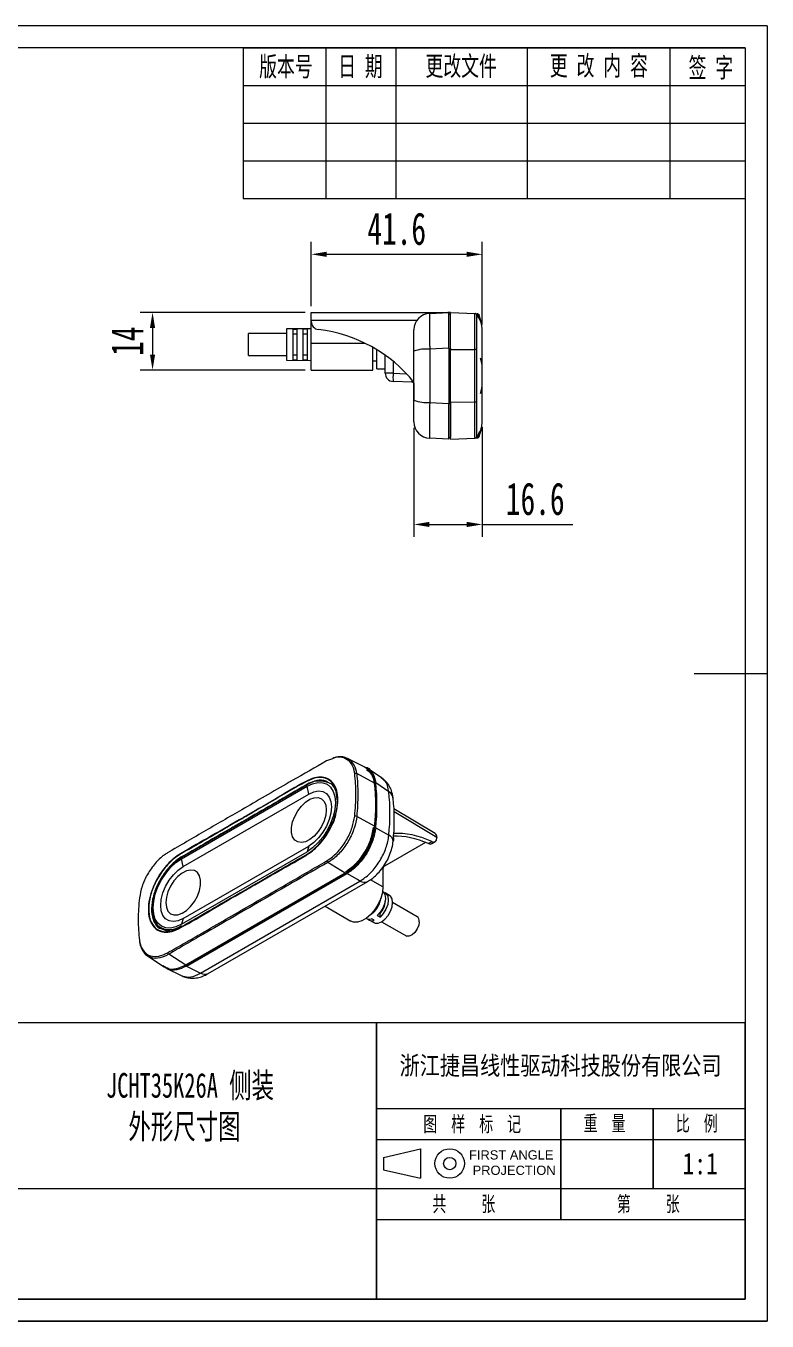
# Model space of a CAD drawing. Header units: millimetres. Extents: x 37 to 3702, y -325 to 1382.
# Drawn here: x 2964.9 to 3145.2, y 83.6 to 398.6 of the extents above; entities that cross this region are included whole.
import ezdxf

# ---------------------------------------------------------------- set-up
doc = ezdxf.new("R2010")
doc.units = ezdxf.units.MM
doc.header["$PDSIZE"] = -1
doc.layers.get('0').update_dxf_attribs({"lineweight": 20})
for name, color, linetype, lineweight in [('1轮廓实线层', 7, 'Continuous', 30), ('2细线层', 4, 'Continuous', 0), ('7标注层', 4, 'Continuous', 15), ('CAXA0', 7, 'Continuous', 70), ('图框', 7, 'Continuous', 25), ('图框层', 7, 'Continuous', 15)]:
    doc.layers.add(name, color=color, linetype=linetype, lineweight=lineweight)
doc.layers.add('5剖面线层', color=2, linetype='Continuous')
doc.styles.add('PC_TEXTSTYLE', font='romans.shx', dxfattribs={"width": 0.8, "bigfont": 'hzfs.shx'})
doc.styles.add('标准', font='', dxfattribs={"width": 0.667})
doc.styles.get('标准').set_extended_font_data('SimSun')
doc.dimstyles.new('标准$0', dxfattribs={"dimscale": 1.5, "dimtxt": 5.25, "dimasz": 2.5, "dimexe": 2, "dimexo": 1, "dimgap": 1.5, "dimtad": 1, "dimdec": 1, "dimdsep": 46, "dimtxsty": '标准', "dimcen": 2.5, "dimadec": 0, "dimazin": 0, "dimtfac": 0.714286, "dimtdec": 1, "dimtmove": 0, "dimatfit": 3, "dimfxl": 0, "dimtolj": 1, "dimtzin": 0, "dimlwd": 15, "dimlwe": 15, "dimarcsym": 0})

# ---------------------------------------------------------------- blocks, each defined once
blk = doc.blocks.new('*D160')
at = {"color": 0, "linetype": 'Continuous', "lineweight": 15, "transparency": 16777216}
for p, q in [((3059.3, 300.81), (3059.3, 274.35)), ((3075.9, 301), (3075.9, 274.35)), ((3063.05, 277.35), (3072.15, 277.35)), ((3075.9, 277.35), (3097.94, 277.35))]:
    blk.add_line(p, q, dxfattribs=at)
at = {"color": 0, "transparency": 16777216}
for points in [[(3063.05, 277.98), (3063.05, 276.73), (3059.3, 277.35)], [(3072.15, 277.98), (3072.15, 276.73), (3075.9, 277.35)]]:
    blk.add_solid(points, dxfattribs=at)
at = {"layer": 'Defpoints', "color": 0, "transparency": 16777216}
for p in [(3075.9, 302.5), (3059.3, 302.31), (3075.9, 277.35)]:
    blk.add_point(p, dxfattribs=at)
at = {"color": 0, "lineweight": 20, "transparency": 16777216, "insert": (3088.79, 283.54), "char_height": 7.875, "attachment_point": 5, "style": '标准'}
blk.add_mtext('\\A1;16.6', dxfattribs=at)
blk = doc.blocks.new('*D161')
at = {"color": 0, "linetype": 'Continuous', "lineweight": 15, "transparency": 16777216}
for p, q in [((3034.3, 330.41), (3034.3, 346.04)), ((3075.9, 326), (3075.9, 346.04)), ((3038.05, 343.04), (3072.15, 343.04))]:
    blk.add_line(p, q, dxfattribs=at)
at = {"color": 0, "transparency": 16777216}
for points in [[(3038.05, 343.67), (3038.05, 342.42), (3034.3, 343.04)], [(3072.15, 343.67), (3072.15, 342.42), (3075.9, 343.04)]]:
    blk.add_solid(points, dxfattribs=at)
at = {"layer": 'Defpoints', "color": 0, "transparency": 16777216}
for p in [(3075.9, 343.04), (3034.3, 328.91), (3075.9, 324.5)]:
    blk.add_point(p, dxfattribs=at)
at = {"color": 0, "lineweight": 20, "transparency": 16777216, "insert": (3055.1, 349.23), "char_height": 7.875, "attachment_point": 5, "style": '标准'}
blk.add_mtext('\\A1;41.6', dxfattribs=at)
blk = doc.blocks.new('*D162')
at = {"color": 0, "linetype": 'Continuous', "lineweight": 15, "transparency": 16777216}
for p, q in [((3032.8, 328.91), (2992.71, 328.91)), ((2995.71, 325.16), (2995.71, 318.66)), ((3032.8, 314.91), (2992.71, 314.91))]:
    blk.add_line(p, q, dxfattribs=at)
at = {"color": 0, "transparency": 16777216}
for points in [[(2995.08, 325.16), (2996.33, 325.16), (2995.71, 328.91)], [(2995.08, 318.66), (2996.33, 318.66), (2995.71, 314.91)]]:
    blk.add_solid(points, dxfattribs=at)
at = {"layer": 'Defpoints', "color": 0, "transparency": 16777216}
for p in [(3034.3, 328.91), (2995.71, 314.91), (3034.3, 314.91)]:
    blk.add_point(p, dxfattribs=at)
at = {"color": 0, "lineweight": 20, "transparency": 16777216, "insert": (2989.52, 321.91), "char_height": 7.875, "attachment_point": 5, "rotation": 90, "style": '标准'}
blk.add_mtext('\\A1;14', dxfattribs=at)

msp = doc.modelspace()

# ---------------------------------------------------------------- linework, layer by layer
at = {"color": 7, "lineweight": 20, "ltscale": 7}
msp.add_line((3139.89, 393.29), (3139.89, 356.64), dxfattribs=at)
at = {"color": 7, "lineweight": 20}
for p, q in [((3034.3, 328.91), (3067.8, 328.91)), ((3034.3, 326.91), (3034.3, 328.91)), ((3063.12, 328.69), (3067.8, 328.89)), ((3068.2, 328.89), (3067.56, 328.88)), ((3067.8, 328.51), (3068.2, 328.51)), ((3068.2, 328.89), (3074.14, 328.63)), ((3074.3, 328.62), (3074.67, 328.6)), ((3074.54, 328.41), (3074.54, 328.39)), ((3075.12, 328.29), (3075.12, 328.27)), ((3034.3, 324.96), (3028.3, 324.91)), ((3028.3, 324.91), (3028.3, 321.1)), ((3029.8, 324.79), (3029.8, 317.41)), ((3030.8, 324.8), (3030.8, 317.4)), ((3032.3, 324.81), (3032.3, 317.39)), ((3033.3, 324.82), (3033.3, 317.38)), ((3059.97, 326.91), (3034.3, 326.91)), ((3034.3, 326.73), (3034.3, 326.91)), ((3034.3, 321.41), (3034.3, 326.73)), ((3075.9, 302.5), (3075.9, 324.5)), ((3028.3, 323.8), (3019.08, 323.8)), ((3019.08, 318.4), (3019.08, 323.8)), ((3030.8, 323.66), (3029.8, 323.66)), ((3033.3, 323.66), (3032.3, 323.66)), ((3034.3, 314.91), (3034.3, 321.41)), ((3034.3, 321.41), (3047.43, 321.41)), ((3019.08, 318.4), (3028.3, 318.4)), ((3028.3, 321.1), (3028.3, 317.29)), ((3030.8, 318.54), (3029.8, 318.54)), ((3033.3, 318.54), (3032.3, 318.54)), ((3049.3, 314.91), (3049.3, 320.42)), ((3050.3, 315.2), (3050.3, 319.83)), ((3052.3, 314.13), (3052.3, 318.51)), ((3059.3, 307.55), (3059.3, 319.45)), ((3067.8, 320.2), (3063.12, 319.96)), ((3063.12, 319.96), (3063.12, 307.04)), ((3067.8, 320.2), (3067.8, 306.8)), ((3067.8, 320.17), (3068.2, 320.17)), ((3068.2, 320.17), (3068.2, 319.9)), ((3068.2, 307.09), (3068.2, 319.9)), ((3068.2, 319.9), (3074.12, 319.87)), ((3028.3, 317.29), (3034.3, 317.24)), ((3049.3, 317.11), (3050.3, 317.1)), ((3050.3, 315.2), (3052.3, 315.2)), ((3054.23, 317.03), (3054.23, 314.13)), ((3034.3, 314.91), (3049.3, 314.91)), ((3054.23, 314.13), (3052.3, 314.13)), ((3058.82, 311.93), (3054.21, 312.13)), ((3054.23, 314.13), (3057.49, 313.99)), ((3063.12, 307.04), (3067.8, 306.8)), ((3067.8, 306.83), (3068.2, 306.83)), ((3068.2, 307.09), (3074.12, 307.13)), ((3068.2, 307.09), (3068.2, 306.83)), ((3067.8, 298.11), (3063.12, 298.31)), ((3067.8, 298.49), (3068.2, 298.49)), ((3068.2, 298.11), (3074.14, 298.37)), ((3074.3, 298.38), (3074.67, 298.4)), ((3075.12, 298.73), (3075.12, 298.71)), ((3039.46, 220.37), (3038.05, 219.84)), ((3047.5, 218.25), (3043.14, 220.46)), ((3051.37, 215.77), (3048.16, 217.94)), ((3049.73, 214.47), (3045.36, 216.76)), ((3053.17, 212.36), (3049.99, 214.54)), ((3033.3, 214.01), (3002.75, 196.37)), ((3002.75, 196.05), (3033.3, 213.68)), ((3033.36, 214.14), (3002.81, 196.51)), ((3003.17, 194.17), (3033.72, 211.8)), ((3033.72, 211.8), (3033.3, 213.68)), ((3033.38, 214.15), (3033.36, 214.14)), ((3064.47, 202.17), (3054.42, 208.18)), ((3049.73, 204.01), (3045.36, 206.35)), ((3064.88, 201.26), (3054.44, 207.5)), ((3049.72, 203.46), (3049.43, 203.62)), ((3049.99, 203.59), (3053.17, 201.81)), ((3003.17, 181.51), (3033.72, 199.15)), ((3033.72, 199.15), (3033.3, 197.76)), ((3062.12, 200.03), (3052.11, 194.25)), ((3062.81, 199.75), (3063.65, 200.23)), ((3063.66, 199.74), (3064.47, 200.21)), ((3064.88, 201.26), (3064.88, 201.12)), ((3002.75, 180.12), (3033.3, 197.76)), ((3003.17, 194.17), (3002.75, 196.05)), ((3042.53, 192.52), (3003.84, 170.19)), ((3003.94, 170.23), (3042.99, 192.77)), ((3003.95, 169.93), (3042.98, 192.46)), ((3042.53, 192.52), (3038.33, 195.16)), ((3042.99, 192.77), (3042.71, 192.94)), ((3051.75, 193.63), (3051.56, 193.74)), ((3051.75, 193.63), (3051.75, 189.19)), ((3007.39, 168.26), (3046.16, 190.64)), ((3009.26, 168.13), (3048.04, 190.51)), ((3051.75, 189.19), (3048.7, 190.96)), ((3053.31, 187.13), (3052.26, 187.75)), ((3037.66, 184.52), (3043.91, 180.91)), ((3049.11, 182.94), (3049.28, 182.85)), ((3049.28, 182.85), (3049.28, 183.06)), ((3050.91, 182.85), (3051.05, 182.77)), ((3051.05, 181.85), (3051.05, 182.77)), ((3060.06, 181.96), (3054.09, 185.4)), ((3003.17, 181.51), (3002.75, 180.12)), ((3047.68, 181.57), (3047.73, 181.54)), ((3048.44, 181.14), (3049.51, 180.54)), ((3051.39, 180.73), (3057.52, 177.22)), ((2992.53, 176.1), (2992.57, 175.86)), ((2994.46, 172.44), (2998.56, 169.78)), ((2995.04, 172.23), (2994.59, 172.53)), ((3003.84, 170.19), (2999.64, 172.83)), ((3003.94, 170.23), (3003.93, 170.24)), ((2999.19, 169.33), (3002.67, 167.64)), ((3051.91, 123.43), (3060.88, 125.53)), ((3051.91, 123.43), (3051.91, 120.44)), ((3060.88, 125.53), (3060.88, 118.35)), ((3051.91, 120.44), (3060.88, 118.35))]:
    msp.add_line(p, q, dxfattribs=at)
at = {"color": 7, "lineweight": 20, "flags": 128}
for points in [[(3074.17, 328.62), (3074.17, 328.62)], [(3074.66, 328.45), (3074.67, 328.6), (3074.67, 328.6), (3074.67, 328.6)], [(3030.8, 324.8), (3030.55, 324.79), (3029.8, 324.79)], [(3033.3, 324.82), (3033.05, 324.82), (3032.3, 324.81)], [(3075.9, 324.5), (3075.9, 324.5)], [(3029.8, 317.41), (3030.55, 317.41), (3030.8, 317.4)], [(3032.3, 317.39), (3033.05, 317.38), (3033.3, 317.38)], [(3075.9, 315.96), (3075.79, 316.56), (3075.5, 317.78)], [(3075.5, 309.21), (3075.79, 310.44), (3075.92, 311.14)], [(3075.9, 302.5), (3075.9, 302.5)], [(3075.13, 298.7), (3075.13, 298.7)], [(3033.3, 213.68), (3034.64, 214.3), (3035.94, 214.6), (3037.13, 214.55), (3038.17, 214.16), (3039.03, 213.45), (3039.67, 212.44), (3040.06, 211.18), (3040.19, 209.7), (3040.06, 208.07), (3039.67, 206.35), (3039.03, 204.6), (3038.17, 202.9), (3037.13, 201.31), (3035.94, 199.89), (3034.64, 198.69), (3033.3, 197.76)], [(3033.72, 211.8), (3034.94, 212.35), (3036.1, 212.55), (3037.14, 212.39), (3038.01, 211.89), (3038.66, 211.07), (3039.06, 209.97), (3039.2, 208.64), (3039.06, 207.15), (3038.66, 205.58), (3038.01, 204), (3037.14, 202.5), (3036.1, 201.14), (3034.94, 200.01), (3033.72, 199.15)], [(3037.96, 207.92), (3037.83, 206.63), (3037.44, 205.26), (3036.81, 203.91), (3035.99, 202.65), (3035.03, 201.57), (3033.99, 200.74), (3032.93, 200.2), (3031.91, 200), (3031.02, 200.14), (3030.29, 200.61), (3029.78, 201.39), (3029.51, 202.43), (3029.51, 203.66), (3029.78, 205), (3030.29, 206.37), (3031.02, 207.69), (3031.91, 208.86), (3032.93, 209.83), (3033.99, 210.52), (3035.03, 210.89), (3035.99, 210.92), (3036.81, 210.61), (3037.44, 209.98), (3037.83, 209.06), (3037.96, 207.92)], [(3002.75, 196.37), (3001.35, 195.4), (3000, 194.16), (2998.76, 192.67), (2997.68, 191.01), (2996.78, 189.24), (2996.12, 187.43), (2995.71, 185.64), (2995.57, 183.94), (2995.71, 182.4), (2996.12, 181.08), (2996.78, 180.03), (2997.08, 179.73)], [(3002.75, 180.12), (3001.41, 179.5), (3000.11, 179.21), (2998.92, 179.25), (2997.88, 179.64), (2997.02, 180.35), (2996.38, 181.36), (2995.99, 182.63), (2995.86, 184.1), (2995.99, 185.73), (2996.38, 187.45), (2997.02, 189.2), (2997.88, 190.9), (2998.92, 192.49), (3000.11, 193.92), (3001.41, 195.12), (3002.75, 196.05)], [(3003.17, 181.51), (3001.95, 180.97), (3000.8, 180.77), (2999.76, 180.92), (2998.89, 181.42), (2998.24, 182.24), (2997.83, 183.35), (2997.69, 184.68), (2997.83, 186.16), (2998.24, 187.73), (2998.89, 189.31), (2999.76, 190.81), (3000.8, 192.17), (3001.95, 193.3), (3003.17, 194.17)], [(2998.93, 185.39), (2999.07, 184.25), (2999.46, 183.33), (3000.08, 182.7), (3000.9, 182.39), (3001.86, 182.42), (3002.91, 182.8), (3003.97, 183.49), (3004.98, 184.45), (3005.88, 185.63), (3006.61, 186.94), (3007.12, 188.31), (3007.38, 189.66), (3007.38, 190.88), (3007.12, 191.92), (3006.61, 192.7), (3005.88, 193.18), (3004.98, 193.31), (3003.97, 193.11), (3002.91, 192.57), (3001.86, 191.74), (3000.9, 190.66), (3000.08, 189.41), (2999.46, 188.05), (2999.07, 186.69), (2998.93, 185.39)], [(3046.16, 190.64), (3045.55, 190.99), (3042.98, 192.46)], [(3051.75, 189.19), (3051.62, 187.85), (3051.23, 186.42), (3050.6, 185.01), (3049.77, 183.68), (3048.79, 182.52), (3047.71, 181.59), (3046.6, 180.95), (3045.53, 180.64), (3044.55, 180.67), (3043.91, 180.91)], [(3049.51, 180.54), (3049.82, 180.41), (3050.57, 180.4), (3051.4, 180.73), (3052.23, 181.36), (3052.98, 182.24), (3053.58, 183.27), (3053.96, 184.36), (3054.09, 185.39), (3053.96, 186.28), (3053.58, 186.93), (3053.31, 187.13)], [(3051.66, 188.1), (3051.78, 188), (3052.2, 187.34), (3052.34, 186.42), (3052.2, 185.34), (3051.78, 184.2), (3051.14, 183.13), (3050.34, 182.25)], [(3051.88, 187.91), (3052.48, 187.59), (3052.9, 186.93), (3053.04, 186.01), (3052.9, 184.93), (3052.48, 183.8), (3051.84, 182.73), (3051.05, 181.85)], [(3047.73, 181.54), (3048.12, 181.39), (3048.92, 181.43)], [(3049.63, 181.03), (3049.1, 181.33), (3048.92, 181.43)], [(3050.34, 182.25), (3050.51, 182.15), (3051.05, 181.85)], [(3060.58, 180.75), (3060.45, 179.88), (3060.08, 178.98), (3059.52, 178.16), (3058.85, 177.55), (3058.15, 177.23), (3057.52, 177.22), (3057.32, 177.31)], [(3003.95, 169.93), (3006.73, 168.58), (3007.39, 168.26)]]:
    msp.add_lwpolyline(points, dxfattribs=at)
at = {"color": 7, "lineweight": 20}
for radius in [3.59, 1.5]:
    msp.add_circle((3067.99, 121.94), radius, dxfattribs=at)
for centre, radius, start, end in [((3063.3, 324.69), 4, 92.5, 180), ((3074.12, 328.13), 0.5, 31.9964, 87.4989), ((3074.15, 328.13), 0.5, 36.5532, 77.3871), ((3074.64, 328.1), 0.5, 19.3087, 87.4989), ((3036.3, 326.73), 2, 180, 263.3554), ((3032.02, 289.98), 35, 38.7883, 83.3554), ((3062.21, 312.11), 7.9, 83.3736, 111.6466), ((3074.17, 317.67), 2.2, 80.5474, 91.5363), ((3054.3, 314.13), 2, 180, 267.5), ((3068.56, 313), 14.37, 175.5138, 183.4861), ((3058.8, 311.43), 0.5, 0, 87.5), ((3062.21, 314.89), 7.9, 248.3534, 276.6264), ((3074.17, 309.33), 2.2, 268.4639, 279.4528), ((3063.3, 302.31), 4, 180, 267.5), ((3074.12, 298.87), 0.5, 272.5011, 328.0037), ((3074.15, 298.87), 0.5, 282.6129, 323.4256), ((3074.64, 298.9), 0.5, 272.5011, 340.6913), ((3040.72, 216.49), 4.65, 3.3244, 56.7725), ((3036.29, 209.79), 5.17, 68.0541, 125.4088), ((3045.07, 216.14), 0.686, 64.5539, 106.0996), ((3001.7, 209.24), 48.31, 353.7849, 6.2151), ((3001.96, 209.07), 48.34, 353.4967, 6.5033), ((3033.44, 214.02), 0.148, 125.0133, 186.2988), ((2999.46, 209.03), 50.57, 353.6729, 2.793), ((3005.31, 207.09), 48.15, 353.7132, 6.2868), ((3052.16, 210.54), 2.08, 9.0018, 61.0529), ((3044.96, 205.52), 0.92, 64.2712, 95.3492), ((3052.46, 200.2), 1.76, 1.8526, 66.3344), ((3002.9, 196.39), 0.148, 125.0133, 186.2988), ((3038.78, 195.8), 0.782, 201.0734, 234.856), ((3047.21, 192.26), 1.93, 236.9271, 295.4538), ((3045.13, 187.45), 6.2, 312.0441, 351.0301), ((3048.24, 185.68), 4.04, 314.015, 0.7526), ((2999.87, 183.59), 4.76, 234.2166, 307.194), ((3049.15, 182.38), 1.43, 223.5031, 289.6828), ((3059.32, 180.92), 1.27, 352.0769, 56.6109), ((2992.73, 176.12), 0.222, 154.3664, 186.932), ((3000.06, 173.47), 0.768, 202.0348, 236.5998), ((3008.44, 169.88), 1.93, 236.9537, 295.1251)]:
    msp.add_arc(centre, radius, start, end, dxfattribs=at)
for centre, major_axis, ratio, start_param, end_param in [((3058.8, 313.93), (-0.02, 2), 0.008691, 3.141118, 3.903617), ((3065.72, 169.74), (-17.96, 30.04), 0.587369, 5.604802, 5.95936), ((3066.46, 170.16), (-17.05, 30.57), 0.567218, 5.622266, 6.027837), ((3063.46, 200.45), (1, 1.73), 0.577382, 5.497858, 6.274457), ((3051.82, 200.82), (2.6, 0.04), 0.567125, 5.930393, 6.558606), ((3062.64, 201.46), (-1.03, 1.72), 0.587369, 2.46321, 3.132556), ((3063.49, 201.95), (-0.97, 1.75), 0.567218, 2.480674, 3.935499), ((3052.11, 193.84), (0.25, 0.433), 0.577382, 0.785165, 2.355961)]:
    msp.add_ellipse(centre, major_axis=major_axis, ratio=ratio, start_param=start_param, end_param=end_param, dxfattribs=at)
for points, knots in [([(3063.12, 328.69), (3063.12, 328.68), (3063.11, 328.67), (3063.1, 328.57), (3063.09, 328.38), (3063.08, 328.16), (3063.08, 327.85), (3063.07, 327.49), (3063.07, 327.01), (3063.07, 326.55), (3063.07, 326.01), (3063.07, 325.41), (3063.07, 324.7), (3063.07, 324.06), (3063.08, 323.34), (3063.09, 322.51), (3063.1, 321.65), (3063.11, 320.79), (3063.12, 320.27), (3063.12, 319.96)], [0, 0, 0, 0, 0.04304, 0.115403, 0.174223, 0.233629, 0.276681, 0.349065, 0.407902, 0.467327, 0.510346, 0.582672, 0.641462, 0.700839, 0.743841, 0.816141, 0.889695, 0.934252, 1, 1, 1, 1]), ([(3067.8, 320.2), (3067.8, 321.3), (3067.8, 323.5), (3067.8, 326.25), (3067.8, 328.16), (3067.8, 328.84), (3067.8, 328.88), (3067.8, 328.89)], [0, 0, 0, 0, 0.234298, 0.468605, 0.702719, 0.936792, 1, 1, 1, 1]), ([(3068.2, 319.9), (3068.2, 321.04), (3068.2, 323.3), (3068.2, 326.13), (3068.2, 328.11), (3068.2, 328.83), (3068.2, 328.88), (3068.2, 328.89)], [0, 0, 0, 0, 0.233384, 0.46678, 0.699911, 0.933078, 1, 1, 1, 1]), ([(3074.12, 319.87), (3074.12, 319.87), (3074.11, 320.91), (3074.09, 323.03), (3074.09, 325.78), (3074.1, 327.78), (3074.12, 328.54), (3074.13, 328.63), (3074.14, 328.63), (3074.14, 328.63)], [0, 0, 0, 0, 0.000004, 0.218071, 0.451333, 0.684269, 0.917217, 0.999996, 1, 1, 1, 1]), ([(3075.9, 324.5), (3075.83, 325.22), (3075.71, 326.67), (3074.91, 327.88), (3074.51, 328.48)], [0, 0, 0, 0, 0.50028, 1, 1, 1, 1]), ([(3074.54, 328.39), (3074.54, 328.37), (3074.54, 328.29), (3074.53, 327.51), (3074.53, 325.57), (3074.53, 322.91), (3074.53, 320.84), (3074.54, 319.84)], [0, 0, 0, 0, 0.083038, 0.316192, 0.548943, 0.781924, 1, 1, 1, 1]), ([(3074.69, 328.6), (3074.69, 328.6), (3074.69, 328.6), (3074.68, 328.6), (3074.7, 328.6), (3074.68, 328.6), (3074.68, 328.6)], [0, 0, 0, 0, 0.2594923, 0.6108053, 0.9621182, 1, 1, 1, 1]), ([(3075.9, 324.5), (3075.86, 325.17), (3075.79, 326.53), (3075.32, 327.77), (3075.08, 328.4)], [0, 0, 0, 0, 0.496918, 1, 1, 1, 1]), ([(3075.12, 328.27), (3075.11, 328.23), (3075.1, 328.18), (3075.1, 327.61), (3075.1, 327.41)], [0, 0, 0, 0, 0.6391281, 1, 1, 1, 1]), ([(3075.13, 328.3), (3075.13, 328.3), (3075.13, 328.3), (3075.12, 328.29), (3075.12, 328.29)], [0, 0, 0, 0, 0.659285, 1, 1, 1, 1]), ([(3059.3, 319.45), (3059.3, 319.64), (3059.3, 320.49), (3059.3, 321.94), (3059.3, 323.46), (3059.3, 324.49), (3059.3, 324.62), (3059.3, 324.69)], [0, 0, 0, 0, 0.066036, 0.2994, 0.532808, 0.766408, 1, 1, 1, 1]), ([(3074.12, 307.13), (3074.12, 308.18), (3074.13, 310.28), (3074.14, 313.46), (3074.13, 316.67), (3074.12, 318.8), (3074.12, 319.87)], [0, 0, 0, 0, 0.247563, 0.49608, 0.74754, 1, 1, 1, 1]), ([(3074.54, 319.84), (3074.54, 318.8), (3074.54, 316.71), (3074.54, 313.54), (3074.54, 310.35), (3074.54, 308.22), (3074.54, 307.16)], [0, 0, 0, 0, 0.2471265, 0.495403, 0.7471258, 1, 1, 1, 1]), ([(3059.25, 311.68), (3059.25, 311.53), (3059.25, 311.05), (3059.25, 310.25), (3059.25, 309.03), (3059.25, 308.21), (3059.25, 307.68)], [0, 0, 0, 0, 0.103216, 0.346441, 0.581122, 1, 1, 1, 1]), ([(3059.3, 302.31), (3059.3, 302.31), (3059.3, 302.34), (3059.3, 302.76), (3059.3, 303.91), (3059.3, 305.57), (3059.3, 306.89), (3059.3, 307.55)], [0, 0, 0, 0, 0.066036, 0.2994, 0.532808, 0.766408, 1, 1, 1, 1]), ([(3063.12, 307.04), (3063.11, 305.94), (3063.08, 303.74), (3063.06, 300.99), (3063.07, 299.06), (3063.1, 298.37), (3063.12, 298.32), (3063.12, 298.31)], [0, 0, 0, 0, 0.23356, 0.467187, 0.700629, 0.933981, 1, 1, 1, 1]), ([(3067.8, 298.11), (3067.8, 298.22), (3067.8, 298.44), (3067.8, 300.16), (3067.8, 302.7), (3067.8, 305.1), (3067.8, 306.5), (3067.8, 306.8)], [0, 0, 0, 0, 0.2342978, 0.4686045, 0.7027194, 0.9367921, 1, 1, 1, 1]), ([(3068.2, 298.11), (3068.2, 298.23), (3068.2, 298.45), (3068.2, 300.22), (3068.2, 302.83), (3068.2, 305.31), (3068.2, 306.77), (3068.2, 307.09)], [0, 0, 0, 0, 0.233402, 0.466818, 0.699948, 0.933041, 1, 1, 1, 1]), ([(3068.2, 306.83), (3068.2, 305.7), (3068.2, 303.45), (3068.2, 300.73), (3068.2, 298.85), (3068.2, 298.61), (3068.2, 298.49)], [0, 0, 0, 0, 0.249986, 0.499908, 0.749792, 1, 1, 1, 1]), ([(3074.14, 298.37), (3074.14, 298.37), (3074.12, 298.37), (3074.1, 298.72), (3074.09, 300.27), (3074.09, 302.77), (3074.1, 305.24), (3074.11, 306.73), (3074.12, 307.13), (3074.12, 307.13)], [0, 0, 0, 0, 0.000004, 0.218076, 0.451186, 0.684088, 0.917001, 0.999996, 1, 1, 1, 1]), ([(3074.54, 307.16), (3074.53, 306.77), (3074.53, 305.32), (3074.53, 302.94), (3074.53, 300.52), (3074.53, 298.94), (3074.54, 298.72), (3074.54, 298.61)], [0, 0, 0, 0, 0.0830441, 0.315793, 0.548421, 0.7814534, 1, 1, 1, 1]), ([(3074.51, 298.52), (3074.91, 299.12), (3075.7, 300.32), (3075.83, 301.78), (3075.9, 302.5)], [0, 0, 0, 0, 0.503033, 1, 1, 1, 1]), ([(3075.08, 298.6), (3075.32, 299.23), (3075.79, 300.49), (3075.86, 301.83), (3075.9, 302.5)], [0, 0, 0, 0, 0.499865, 1, 1, 1, 1]), ([(3075.1, 299.59), (3075.1, 299.33), (3075.1, 298.81), (3075.11, 298.76), (3075.12, 298.73)], [0, 0, 0, 0, 0.5129485, 1, 1, 1, 1]), ([(3074.16, 298.37), (3074.17, 298.37), (3074.18, 298.37), (3074.17, 298.37), (3074.16, 298.37), (3074.18, 298.37), (3074.15, 298.37), (3074.14, 298.37)], [0, 0, 0, 0, 0.06427, 0.292576, 0.749178, 0.874588, 1, 1, 1, 1]), ([(3074.54, 298.61), (3074.54, 298.59), (3074.55, 298.56), (3074.54, 298.57), (3074.55, 298.57), (3074.55, 298.55), (3074.54, 298.58), (3074.54, 298.58)], [0, 0, 0, 0, 0.12545, 0.2509144, 0.6018473, 0.8829604, 1, 1, 1, 1]), ([(3074.67, 298.4), (3074.67, 298.4), (3074.66, 298.4), (3074.65, 298.37), (3074.65, 298.62), (3074.65, 298.65)], [0, 0, 0, 0, 0.000029, 0.894581, 1, 1, 1, 1]), ([(3074.69, 298.4), (3074.69, 298.4), (3074.69, 298.4), (3074.69, 298.4), (3074.68, 298.4), (3074.69, 298.4), (3074.67, 298.4), (3074.67, 298.4)], [0, 0, 0, 0, 0.228068, 0.536837, 0.845607, 0.922803, 1, 1, 1, 1]), ([(3074.69, 298.4), (3074.69, 298.4), (3074.7, 298.4), (3074.67, 298.4), (3074.67, 298.4)], [0, 0, 0, 0, 0.584937, 1, 1, 1, 1]), ([(3075.12, 298.71), (3075.13, 298.7), (3075.13, 298.69), (3075.12, 298.71), (3075.12, 298.71), (3075.13, 298.7)], [0, 0, 0, 0, 0.046341, 0.296163, 1, 1, 1, 1]), ([(3044.88, 216.8), (3044.83, 217.08), (3044.65, 218.16), (3043.89, 219.68), (3042.3, 220.69), (3040.71, 220.89), (3039.7, 220.47), (3039.46, 220.37)], [0, 0, 0, 0, 0.097066, 0.369113, 0.64102, 0.913399, 1, 1, 1, 1]), ([(3043.26, 220.36), (3043.03, 220.48), (3042.49, 220.77), (3041.47, 220.88), (3040.46, 220.82), (3039.82, 220.59), (3039.58, 220.51)], [0, 0, 0, 0, 0.218412, 0.521778, 0.828959, 1, 1, 1, 1]), ([(3038.05, 219.84), (3035.26, 218.25), (3028.59, 214.43), (3018.81, 208.77), (3008.69, 202.94), (3002.47, 199.32), (2999.35, 197.5)], [0, 0, 0, 0, 0.215547, 0.517017, 0.758508, 1, 1, 1, 1]), ([(3047.28, 218.36), (3047.32, 218.36), (3048.05, 218.32), (3049.05, 217.29), (3049.8, 215.82), (3049.95, 214.77), (3049.99, 214.54)], [0, 0, 0, 0, 0.024662, 0.454363, 0.883987, 1, 1, 1, 1]), ([(3047.49, 218.24), (3047.64, 218.16), (3047.94, 218), (3048.33, 217.67), (3048.65, 217.32), (3048.96, 216.89), (3049.25, 216.35), (3049.47, 215.74), (3049.63, 215.12), (3049.69, 214.72), (3049.73, 214.47)], [0, 0, 0, 0, 0.118854, 0.24907, 0.372902, 0.455409, 0.614224, 0.775353, 0.86053, 1, 1, 1, 1]), ([(3049.72, 214.36), (3049.54, 215.19), (3049.22, 216.7), (3048.2, 217.38), (3047.74, 217.68)], [0, 0, 0, 0, 0.549798, 1, 1, 1, 1]), ([(3017.76, 206.06), (3020.32, 207.51), (3025.38, 210.39), (3031.15, 213.99), (3035.08, 215.87), (3036.99, 216.01), (3038.58, 215.51), (3039.81, 214.37), (3040.61, 212.65), (3040.89, 210.43), (3040.61, 207.88), (3039.81, 205.24), (3038.68, 202.9), (3037.4, 200.92), (3036.07, 199.32), (3034.57, 197.9), (3030.99, 195.58), (3025.37, 192.55), (3017.74, 188.05), (3010.11, 183.76), (3004.33, 180.14), (3000.41, 178.26), (2998.5, 178.12), (2996.9, 178.62), (2995.67, 179.76), (2994.87, 181.48), (2994.6, 183.7), (2994.87, 186.25), (2995.67, 188.89), (2996.8, 191.23), (2998.08, 193.21), (2999.42, 194.81), (3000.91, 196.23), (3004.5, 198.55), (3010.11, 201.58), (3015.19, 204.58), (3017.76, 206.05), (3017.76, 206.06)], [0, 0, 0, 0, 0.069696, 0.138339, 0.157946, 0.176338, 0.194408, 0.212473, 0.230898, 0.249766, 0.268634, 0.287059, 0.305124, 0.318688, 0.332377, 0.346246, 0.361265, 0.430008, 0.499802, 0.569596, 0.638339, 0.657946, 0.676338, 0.694408, 0.712473, 0.730898, 0.749766, 0.768634, 0.787059, 0.805124, 0.818688, 0.832377, 0.846246, 0.861265, 0.930008, 0.999802, 1, 1, 1, 1]), ([(3017.74, 205.96), (3017.98, 206.09), (3019.15, 206.77), (3024.11, 209.62), (3029.54, 212.93), (3034.96, 215.79), (3037.28, 215.94), (3039.22, 215.02), (3040.46, 213.05), (3040.86, 210.27), (3040.38, 207), (3039.07, 203.6), (3037.07, 200.47), (3034.85, 198.15), (3032.73, 196.8), (3027.18, 193.67), (3017.93, 188.21), (3008.69, 183.06), (3003.15, 179.7), (3001.03, 178.55), (2998.76, 178.12), (2996.68, 178.78), (2995.25, 180.51), (2994.64, 183.12), (2994.9, 186.3), (2996.02, 189.7), (2997.87, 192.93), (3000.06, 195.46), (3002.29, 197.11), (3007.02, 199.67), (3012.18, 202.76), (3016.64, 205.32), (3017.74, 205.96)], [0, 0, 0, 0, 0.006471, 0.032356, 0.135897, 0.156415, 0.180068, 0.203754, 0.227398, 0.251084, 0.274715, 0.298401, 0.322062, 0.345725, 0.362702, 0.379924, 0.498213, 0.616502, 0.633592, 0.650613, 0.674279, 0.69794, 0.721607, 0.745271, 0.768929, 0.7926, 0.816268, 0.839936, 0.858422, 0.877533, 0.969737, 1, 1, 1, 1]), ([(3038.56, 214.52), (3038.18, 214.76), (3037.22, 215.35), (3035.35, 215.12), (3033.41, 214.24), (3031.71, 213.2), (3030.03, 212.24), (3027.74, 210.92), (3023.77, 208.63), (3020.34, 206.65), (3018.09, 205.35)], [0, 0, 0, 0, 0.077893, 0.194647, 0.27401, 0.355119, 0.436231, 0.512808, 0.679567, 1, 1, 1, 1]), ([(3040.68, 209.97), (3040.61, 210.81), (3040.46, 212.55), (3039.61, 214.1), (3038.77, 214.44), (3038.56, 214.52)], [0, 0, 0, 0, 0.411339, 0.852522, 1, 1, 1, 1]), ([(3044.88, 206.44), (3044.96, 207.34), (3045.13, 209.14), (3045.19, 211.77), (3045.13, 214.34), (3044.96, 215.98), (3044.88, 216.8)], [0, 0, 0, 0, 0.247126, 0.495403, 0.747126, 1, 1, 1, 1]), ([(3045.36, 216.76), (3045.44, 215.95), (3045.59, 214.33), (3045.65, 211.77), (3045.59, 209.11), (3045.44, 207.27), (3045.36, 206.35)], [0, 0, 0, 0, 0.247563, 0.49608, 0.74754, 1, 1, 1, 1]), ([(3053.17, 212.36), (3053.01, 213.17), (3052.73, 214.65), (3051.78, 215.39), (3051.34, 215.73)], [0, 0, 0, 0, 0.544008, 1, 1, 1, 1]), ([(3054.19, 210.86), (3054.15, 211.2), (3054.05, 212.01), (3053.62, 213.19), (3052.93, 214.37), (3052.17, 215.24), (3051.58, 215.62), (3051.37, 215.76)], [0, 0, 0, 0, 0.171796, 0.413128, 0.643512, 0.868982, 1, 1, 1, 1]), ([(3054.22, 200.27), (3054.28, 200.89), (3054.45, 202.7), (3054.54, 205.62), (3054.46, 208.52), (3054.28, 210.23), (3054.21, 210.87)], [0, 0, 0, 0, 0.169509, 0.48991, 0.810892, 1, 1, 1, 1]), ([(3018.09, 205.35), (3017.85, 205.21), (3016.67, 204.53), (3011.72, 201.67), (3006.6, 198.73), (3001.97, 196.04), (3000.33, 194.69), (2998.43, 192.52), (2996.67, 189.43), (2995.6, 186.19), (2995.34, 183.14), (2995.96, 180.73), (2996.84, 179.33), (2997.61, 179.12), (2997.72, 179.09)], [0, 0, 0, 0, 0.021693, 0.108466, 0.455556, 0.494165, 0.533542, 0.60924, 0.68494, 0.760645, 0.836313, 0.911999, 0.987693, 1, 1, 1, 1]), ([(2997.72, 179.09), (2998.24, 178.85), (2999.37, 178.35), (3001.29, 178.76), (3002.96, 179.63), (3004.67, 180.64), (3007.66, 182.35), (3013.53, 185.76), (3021.85, 190.53), (3028.97, 194.72), (3033.31, 197.14), (3035.18, 198.38), (3037.25, 200.52), (3039.09, 203.49), (3040.15, 205.86), (3040.3, 207.01), (3040.32, 207.15)], [0, 0, 0, 0, 0.045437, 0.099709, 0.127708, 0.15594, 0.212402, 0.325327, 0.543282, 0.761237, 0.795398, 0.829729, 0.883991, 0.938253, 0.992566, 1, 1, 1, 1]), ([(3038.05, 195.52), (3038.32, 195.69), (3039.37, 196.36), (3041.14, 198.02), (3043.03, 200.69), (3044.38, 203.64), (3044.72, 205.53), (3044.88, 206.44)], [0, 0, 0, 0, 0.083038, 0.316192, 0.548943, 0.781924, 1, 1, 1, 1]), ([(3045.36, 206.35), (3045.36, 206.35), (3045.28, 205.45), (3044.85, 203.46), (3043.5, 200.43), (3041.53, 197.67), (3039.7, 196), (3038.61, 195.32), (3038.33, 195.16), (3038.33, 195.16)], [0, 0, 0, 0, 0.000004, 0.218071, 0.451333, 0.684269, 0.917217, 0.999996, 1, 1, 1, 1]), ([(3049.73, 204.01), (3049.55, 202.98), (3049.18, 200.93), (3047.67, 197.75), (3045.64, 194.95), (3043.81, 193.31), (3042.76, 192.67), (3042.53, 192.52)], [0, 0, 0, 0, 0.2333839, 0.4667797, 0.6999108, 0.9330779, 1, 1, 1, 1]), ([(3042.71, 192.94), (3043.52, 193.51), (3045.15, 194.64), (3047.27, 197.39), (3048.86, 200.53), (3049.24, 202.59), (3049.43, 203.62)], [0, 0, 0, 0, 0.249986, 0.499908, 0.749792, 1, 1, 1, 1]), ([(3049.99, 203.59), (3049.81, 202.59), (3049.44, 200.58), (3047.96, 197.49), (3045.97, 194.78), (3044.2, 193.2), (3043.2, 192.59), (3042.98, 192.46)], [0, 0, 0, 0, 0.234298, 0.468605, 0.702719, 0.936792, 1, 1, 1, 1]), ([(3042.99, 192.77), (3043.81, 193.34), (3045.44, 194.48), (3047.55, 197.23), (3049.14, 200.37), (3049.52, 202.43), (3049.72, 203.46)], [0, 0, 0, 0, 0.249986, 0.499908, 0.749792, 1, 1, 1, 1]), ([(3046.16, 190.64), (3046.97, 191.18), (3048.58, 192.27), (3050.7, 194.89), (3052.3, 197.89), (3052.99, 200.28), (3053.14, 201.54), (3053.17, 201.81)], [0, 0, 0, 0, 0.23356, 0.467187, 0.700629, 0.933981, 1, 1, 1, 1]), ([(3048.03, 190.54), (3048.35, 190.72), (3049.13, 191.18), (3050.26, 192.18), (3051.42, 193.47), (3052.42, 194.94), (3053.25, 196.54), (3053.84, 198.22), (3054.17, 199.48), (3054.19, 200.16), (3054.2, 200.27)], [0, 0, 0, 0, 0.097163, 0.239615, 0.383446, 0.529447, 0.674219, 0.821837, 0.97127, 1, 1, 1, 1]), ([(2999.35, 197.5), (2999.08, 197.33), (2998.04, 196.66), (2996.28, 195), (2994.39, 192.32), (2993.04, 189.37), (2992.7, 187.49), (2992.53, 186.58)], [0, 0, 0, 0, 0.083038, 0.316192, 0.548943, 0.781924, 1, 1, 1, 1]), ([(2999.35, 173.18), (3000.74, 173.97), (3003.52, 175.55), (3010.19, 179.41), (3018.58, 184.25), (3028.7, 190.09), (3034.93, 193.71), (3038.05, 195.52)], [0, 0, 0, 0, 0.107768, 0.215548, 0.517018, 0.758508, 1, 1, 1, 1]), ([(3038.33, 195.16), (3035.79, 193.71), (3030.71, 190.8), (3020.6, 184.95), (3011.63, 179.77), (3003.78, 175.25), (3001.02, 173.64), (2999.64, 172.83)], [0, 0, 0, 0, 0.196126, 0.392261, 0.784522, 0.89226, 1, 1, 1, 1]), ([(2992.53, 186.58), (2992.45, 185.68), (2992.27, 183.88), (2992.21, 181.25), (2992.27, 178.68), (2992.44, 177.04), (2992.53, 176.22)], [0, 0, 0, 0, 0.2471265, 0.495403, 0.7471258, 1, 1, 1, 1]), ([(2992.53, 176.22), (2992.58, 175.93), (2992.76, 174.85), (2993.53, 173.34), (2995.12, 172.29), (2997.15, 172.17), (2998.63, 172.85), (2999.35, 173.18)], [0, 0, 0, 0, 0.0830441, 0.315793, 0.548421, 0.7814534, 1, 1, 1, 1]), ([(2992.57, 175.86), (2992.59, 175.69), (2992.66, 175.09), (2993, 174.16), (2993.61, 173.16), (2994.32, 172.47), (2994.86, 172.24), (2995.06, 172.16)], [0, 0, 0, 0, 0.095145, 0.33891, 0.597337, 0.851141, 1, 1, 1, 1]), ([(2999.64, 172.83), (2999.64, 172.83), (2998.91, 172.4), (2997.41, 171.83), (2995.79, 171.69), (2995.15, 172.15), (2995.04, 172.23)], [0, 0, 0, 0, 0.000008, 0.436329, 0.902739, 1, 1, 1, 1]), ([(3003.84, 170.19), (3003.03, 169.82), (3001.42, 169.09), (2999.58, 169.11), (2998.85, 169.72), (2998.63, 169.9)], [0, 0, 0, 0, 0.413496, 0.827016, 1, 1, 1, 1]), ([(3003.95, 169.93), (3003.16, 169.56), (3001.58, 168.84), (2999.56, 168.93), (2998.67, 169.72), (2998.28, 170.07)], [0, 0, 0, 0, 0.357412, 0.714838, 1, 1, 1, 1]), ([(3002.66, 167.65), (3002.98, 167.51), (3003.7, 167.17), (3004.94, 166.99), (3006.29, 167.03), (3007.63, 167.36), (3008.63, 167.74), (3009.15, 168.08), (3009.26, 168.15)], [0, 0, 0, 0, 0.152789, 0.344531, 0.540176, 0.737078, 0.948137, 1, 1, 1, 1]), ([(3002.67, 167.66), (3003.25, 167.47), (3004.44, 167.07), (3006.17, 167.58), (3007.17, 168.13), (3007.39, 168.26)], [0, 0, 0, 0, 0.417227, 0.871484, 1, 1, 1, 1])]:
    msp.add_open_spline(points, degree=3, knots=knots, dxfattribs=at)
for points in [[(3075.13, 328.3), (3075.08, 328.38), (3074.97, 328.55), (3074.78, 328.58), (3074.69, 328.6)], [(3074.69, 298.4), (3074.73, 298.4), (3074.83, 298.41), (3074.95, 298.48), (3075.06, 298.58), (3075.1, 298.66), (3075.13, 298.7)]]:
    msp.add_open_spline(points, degree=3, dxfattribs=at)
at = {"layer": '1轮廓实线层', "color": 7, "lineweight": 20}
for p, q in [((2870.73, 156.21), (3139.89, 156.21)), ((2870.73, 156.21), (3139.89, 156.21)), ((3050.17, 88.92), (3050.17, 156.21)), ((3050.17, 135.28), (3139.89, 135.28)), ((3050.17, 135.28), (3139.89, 135.28)), ((3095.03, 108.36), (3095.03, 135.28)), ((3095.03, 108.36), (3095.03, 135.28)), ((3117.46, 115.84), (3117.46, 135.28)), ((3117.46, 115.84), (3117.46, 135.28)), ((3050.17, 127.8), (3139.89, 127.8)), ((3050.17, 127.8), (3139.89, 127.8)), ((2960.45, 115.84), (3139.89, 115.84)), ((2960.45, 115.84), (3139.89, 115.84)), ((3050.17, 108.36), (3139.89, 108.36)), ((3050.17, 108.36), (3139.89, 108.36)), ((2870.73, 88.92), (3139.89, 88.92)), ((2870.73, 88.92), (3139.89, 88.92)), ((2870.73, 88.92), (3139.89, 88.92)), ((2870.73, 88.92), (3139.89, 88.92))]:
    msp.add_line(p, q, dxfattribs=at)
at = {"layer": '2细线层', "color": 7, "lineweight": 20}
for p, q in [((3145.19, 398.59), (2699.78, 398.59)), ((3145.19, 398.59), (3145.19, 83.62)), ((3017.72, 393.29), (3139.89, 393.29)), ((3017.72, 384.12), (3139.89, 384.12)), ((3017.72, 374.96), (3139.89, 374.96)), ((3017.72, 365.8), (3139.89, 365.8)), ((3017.72, 356.64), (3139.89, 356.64)), ((2699.78, 83.62), (3145.19, 83.62)), ((3145.19, 83.62), (2699.78, 83.62))]:
    msp.add_line(p, q, dxfattribs=at)
at = {"layer": '2细线层', "color": 7, "lineweight": 20, "ltscale": 7}
for p, q in [((3017.72, 393.29), (3017.72, 356.64)), ((3037.84, 393.29), (3037.84, 356.64)), ((3054.87, 393.29), (3054.87, 356.64)), ((3086.85, 393.29), (3086.85, 356.64)), ((3121.49, 393.29), (3121.49, 356.64))]:
    msp.add_line(p, q, dxfattribs=at)
at = {"layer": '5剖面线层', "color": 7, "lineweight": 20}
msp.add_line((3127.44, 241.12), (3145.19, 241.12), dxfattribs=at)
at = {"layer": 'CAXA0', "color": 7, "lineweight": 20}
for p, q in [((2870.73, 156.21), (3139.89, 156.21)), ((2870.73, 156.21), (3139.89, 156.21)), ((3050.17, 156.21), (3050.17, 88.92)), ((3139.89, 156.21), (3139.89, 88.92)), ((3139.89, 156.21), (3139.89, 88.92)), ((3050.17, 135.28), (3139.89, 135.28)), ((3050.17, 135.28), (3139.89, 135.28)), ((3095.03, 135.28), (3095.03, 108.36)), ((3095.03, 135.28), (3095.03, 108.36)), ((3117.46, 135.28), (3117.46, 115.84)), ((3117.46, 135.28), (3117.46, 115.84)), ((3050.17, 127.8), (3139.89, 127.8)), ((3050.17, 127.8), (3139.89, 127.8)), ((2960.45, 115.84), (3050.17, 115.84)), ((2960.45, 115.84), (3050.17, 115.84)), ((3050.17, 115.84), (3139.89, 115.84)), ((3050.17, 115.84), (3139.89, 115.84)), ((3050.17, 108.36), (3139.89, 108.36)), ((3050.17, 108.36), (3139.89, 108.36)), ((3139.89, 88.92), (2870.73, 88.92)), ((3139.89, 88.92), (2870.73, 88.92)), ((3139.89, 88.92), (2870.73, 88.92)), ((3139.89, 88.92), (2870.73, 88.92))]:
    msp.add_line(p, q, dxfattribs=at)
at = {"layer": '图框层', "color": 7, "lineweight": 20}
for p, q in [((3139.89, 393.29), (2726.29, 393.29)), ((3139.89, 393.29), (3139.89, 88.92)), ((3139.89, 393.29), (3139.89, 88.92)), ((3139.89, 88.92), (3139.89, 156.21)), ((3139.89, 88.92), (3139.89, 156.21)), ((2726.29, 88.92), (3139.89, 88.92))]:
    msp.add_line(p, q, dxfattribs=at)

# ---------------------------------------------------------------- texts
at = {"color": 7, "lineweight": 20, "style": '标准', "width": 0.667}
for s, p in [('图  样  标  记', (3061.57, 129.69)), ('图  样  标  记', (3061.57, 129.69)), ('重  量', (3100.56, 129.86)), ('重  量', (3100.56, 129.86)), ('比  例', (3122.99, 129.84)), ('比  例', (3122.99, 129.84)), ('比  例', (3122.99, 129.84)), ('比  例', (3122.99, 129.84)), ('共     张', (3063.79, 110.26)), ('共     张', (3063.79, 110.26)), ('第     张', (3108.65, 110.26)), ('第     张', (3108.65, 110.26))]:
    msp.add_text(s, height=3.738, dxfattribs=at).set_placement(p)
at = {"color": 7, "lineweight": 20, "attachment_point": 1}
for s, insert, char_height, width, style in [('JCHT35K26A 侧装\\P  外形尺寸图', (2984.39, 143.95), 6, 113.1261, '标准'), ('{\\fNSimSun|b0|i0|c134|p49;1:1}', (3124.62, 124.56), 5.25, 13.137, 'PC_TEXTSTYLE')]:
    msp.add_mtext(s, dxfattribs=dict(at, insert=insert, char_height=char_height, width=width, style=style))
at = {"color": 7, "lineweight": 20, "insert": (3072.69, 125.16), "char_height": 1.4953, "width": 26.3356, "attachment_point": 1}
msp.add_mtext('{\\fArial|b0|i0|c0|p32;\\H1.5x;FIRST ANGLE\\P PROJECTION}', dxfattribs=at)
at = {"layer": '7标注层', "color": 7, "lineweight": 20, "insert": (3094.95, 145.51), "char_height": 4.4859, "width": 117.9559, "attachment_point": 5, "style": 'PC_TEXTSTYLE'}
msp.add_mtext('{\\fSimSun|b0|i0|c134|p2;浙江捷昌线性驱动科技股份有限公司}', dxfattribs=at)
at = {"layer": '图框', "color": 7, "lineweight": 20, "ltscale": 7, "char_height": 4.7723, "attachment_point": 5, "style": '标准'}
for s, insert, width in [('{\\fSimSun|b0|i0|c134|p2;版本号}', (3028.15, 388.44), 37.1789), ('{\\fSimSun|b0|i0|c134|p2;日 期}', (3046.27, 388.49), 37.1789), ('{\\fSimSun|b0|i0|c134|p2;更改文件}', (3070.77, 388.57), 37.1789), ('{\\fSimSun|b0|i0|c134|p2;更 改 内 容}', (3104.27, 388.65), 76.2151), ('{\\fSimSun|b0|i0|c134|p2;签 字}', (3131.5, 388.19), 37.1789)]:
    msp.add_mtext(s, dxfattribs=dict(at, insert=insert, width=width))

# ---------------------------------------------------------------- dimensions: what is measured, and where the dimension line sits
at = {"color": 7, "lineweight": 20}
for base, p1, p2, picture, middle in [((3075.9, 343.04), (3034.3, 328.91), (3075.9, 324.5), '*D161', (3055.1, 349.23)), ((3075.9, 277.35), (3059.3, 302.31), (3075.9, 302.5), '*D160', (3088.79, 283.54))]:
    dim = msp.add_linear_dim(base=base, p1=p1, p2=p2, dimstyle='标准$0', dxfattribs=at)
    dim.commit()
    dim.dimension.update_dxf_attribs({"geometry": picture, "text_midpoint": middle})
dim = msp.add_linear_dim(base=(2995.71, 314.91), p1=(3034.3, 328.91), p2=(3034.3, 314.91), angle=90, dimstyle='标准$0', dxfattribs=at)
dim.commit()
dim.dimension.update_dxf_attribs({"geometry": '*D162', "text_midpoint": (2989.52, 321.91)})

doc.saveas('drawing.dxf')
